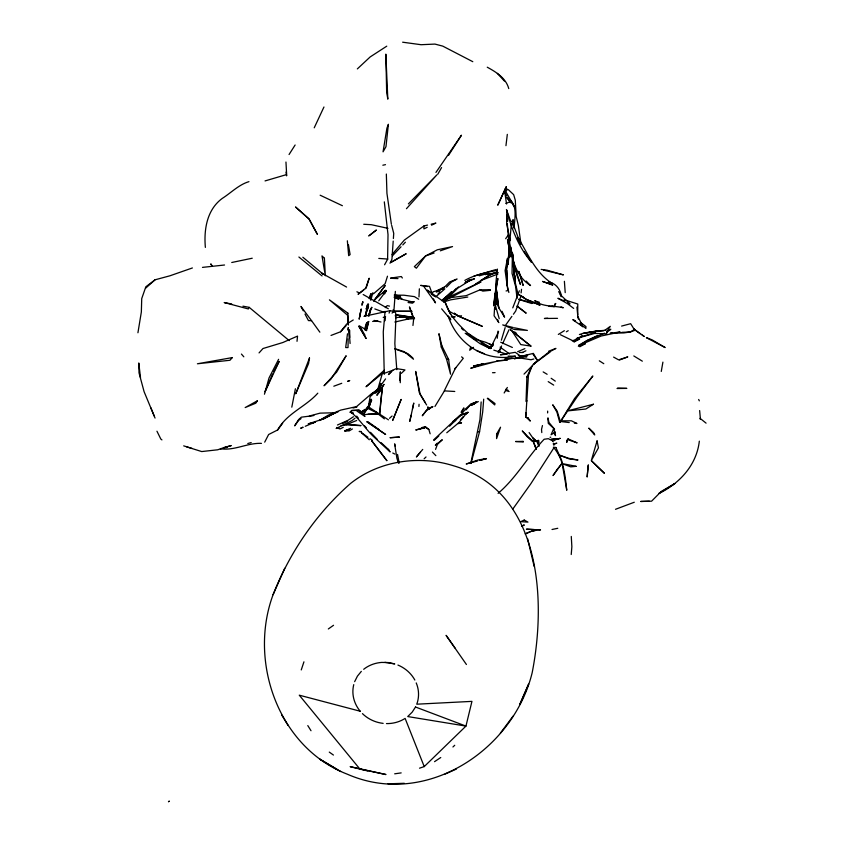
<?xml version="1.0" encoding="UTF-8"?>
<svg xmlns="http://www.w3.org/2000/svg" width="844" height="844" viewBox="0 0 844 844"><rect width="100%" height="100%" fill="white"/><g stroke="black" fill="none" stroke-linecap="round" stroke-linejoin="round"><path stroke-width="1.27" d="M494.647 307.037L494.088 315.793L498.878 322.608M494.658 301.023L494.658 298.618L494.626 301.192M205.366 247.397C203.784 229.579 206.885 209.766 222.183 198.467C230.982 192.896 238.841 184.646 248.948 181.65M400.267 382.712L400.341 371.845L399.898 380.633M507.645 221.328L507.666 218.754M427.528 225.095L423.952 225.949L423.92 228.872L427.191 227.3M348.15 338.792L348.023 347.58L345.681 347.559L347.485 333.77M348.277 330.015L348.308 327.504L347.981 330.015M525.844 412.537L525.759 417.432L528.46 375.316L531.92 366.275L526.888 376.878L526.044 401.501L526.983 400.879M547.619 412.927L547.661 411.112M502.053 311.299L504.585 317.175L498.698 307.701L496.494 298.365L496.694 293.237M384.727 320.825L384.896 317.08M384.737 320.752L384.917 316.817M418.972 296.93L419.362 288.806M509.006 247.503L509.449 249.803L507.518 239.569L509.006 247.503L508.12 264.594L509.333 251.037L506.6 270.164L506.685 282.54M496.673 292.045L495.206 309.347M360.304 315.793L360.504 312.206M385.096 311.331L383.271 331.861L384.263 374.346M508.953 257.589L509.365 251.101M393.789 312.364L395.361 291.412M418.919 406.46L419.067 404.287M481.154 401.944L479.951 419.626L470.762 463.462M393.198 241.099L391.943 259.14L390.54 262.526M393.378 238.525L393.737 233.366L391.669 225.348M511.401 223.66L509.66 242.966L511.791 253.168L510.525 246.838C512.456 261.809 517.119 277.138 530.549 285.557L526.213 281.073M483.696 399.191L482.694 411.946L479.561 431.748L470.973 463.451M571.23 554.508L571.863 546.701L571.282 536.446M566.925 442.224L567.136 439.977L566.63 442.203M297.014 341.314L297.542 336.091L282.835 342.527L262.98 348.53L259.045 352.908M497.306 269.036L495.744 284.481L496.494 298.365M505.82 274.247L507.476 258.37L505.102 270.629L507.888 290.568L506.073 290.969M412.948 325.478L413.644 319.116L409.445 306.931L413.866 318.41M497.253 338.275L498.044 331.059M505.957 145.664L507.318 134.365M512.783 221.888L513.057 219.619L513.648 227.542M521.096 292.9L521.529 289.302M496.842 304.441L497.158 302.046M495.027 293.786L493.613 305.813L497.854 278.499L495.027 293.786L495.291 293.047L495.322 305.317L499.226 318.705M362.371 304.283L362.751 301.762L361.96 305.433M137.931 332.768L141.349 311.974L141.729 298.597L145.843 286.781L155.064 279.797L169.866 275.819L192.4 267.959M661.274 371.434L662.909 362.118M496.103 304.304L496.778 300.506M370.094 400.9L369.208 405.785L371.634 400.341L368.701 404.888L370.4 395.298L378.281 388.63L371.16 395.847M366.117 314.031L368.111 303.703M291.802 407.167L295.4 388.736M365.083 330.025L366.887 322.703M367.963 308.841L368.49 306.256M370.695 401.47L369.936 405.173L363.395 414.372M507.455 213.722L506.706 217.393L507.065 221.096M361.211 309.221L359.164 319.18L361.169 309.104M362.234 304.251L362.751 301.762M411.123 415.28L409.794 421.388L413.771 403.042L412.452 409.161M368.374 305.106L365.304 315.835L367.752 304.716M366.56 330.711L368.248 323.357M264.446 394.222L269.036 377.933L278.604 359.312M368.976 315.888L371.55 307.258M542.449 425.566L541.531 429.374L541.785 432.582M501.357 340.206L505.155 327.599M365.315 329.972L366.612 324.866M368.881 315.92L370.495 309.537L372.077 307.501M604.578 330.521L610.286 326.333L607.311 330.985L606.572 333.844L594.703 333.391L576.389 338.465M699.328 441.159C696.659 464.97 679.673 483.422 658.911 493.476L674.862 483.559L661.285 491.43L651.579 501.188L641.039 501.463M368.037 322.45L366.043 330.025L368.86 321.448M367.499 304.441L366.212 309.178L367.404 305.412M368.86 315.519L370.495 309.537L368.628 315.762M370.78 300.316L372.879 292.699M379.357 387.016L380.349 383.408M369.514 401.786L370.178 399.412M365.304 315.835L368.554 304.452M370.105 299.008L371.508 294.102M382.089 374.388L377.88 388.978L373.871 392.945M470.583 347.211L469.697 350.218L473.473 347.327M364.534 329.466L366.401 323.241M381.351 384.094L379.42 390.266L375.369 393.283M273.097 594.672C248.157 661.717 278.499 747.71 347.433 774.243C425.028 808.204 513.025 750.78 532.163 672.763C546.733 598.67 540.73 491.124 453.544 465.782C418.983 454.863 379.072 460.761 350.471 483.517C316.205 513.585 289.787 552.314 273.097 594.672L284.713 568.265M387.48 276.199L385.128 283.711L373.47 293.817M519.366 290.779L512.762 307.87M369.799 297.879L370.991 294.113M381.361 383.798L379.441 389.791L372.826 393.399M301.255 669.925L303.945 661.823M370.157 401.216L367.836 408.222L371.508 399.275M365.547 288.701L369.176 278.214L366.275 287.698L358.056 294.292L363.669 290.093M369.102 298.533L370.79 293.701M520.759 296.592L515.695 311.046L513.416 314.242M435.567 449.367L437.382 444.461L442.298 439.745L435.325 445.221L437.097 443.258M607.311 330.985L606.847 332.209L610.834 329.244L607.29 330.922M365.579 327.504L367.773 321.733M389.084 313.113L390.065 310.666L393.409 311.383L392.07 313.135M392.65 420.375L401.143 399.402L392.682 420.47M272.623 373.955L265.027 391.743L279.153 361.432L273.73 371.634M354.649 681.667L357.434 676.128L361.327 671.381M553.464 448.523L530.749 483.876L512.962 508.827M501.579 345.945L498.097 352.824M502.634 343.635L508.995 329.772M387.702 448.997L390.139 451.909L375.031 437.962C366.053 430.071 360.156 419.31 350.661 412.051L351.874 410.342L359.08 410.184L364.798 414.773L356.822 410.986L364.967 416.461L362.656 413.803M314.232 127.803L323.959 106.998M490.754 347.739L498.582 331.587M441.306 347.084L441.897 345.892L438.954 333.697L441.306 347.084L446.56 359.175L450.538 374.156L448.649 359.47L441.897 345.892M264.7 442.151L268.624 434.523L277.676 429.944C286.802 413.275 305.56 406.924 317.808 393.177M499.943 350.292L501.114 348.108M384.59 293.902L386.447 290.473L378.745 300.791M379.578 387.196L381.224 384.147M384.579 264.773L387.596 259.319L388.018 234.653L384.315 201.864M289.228 340.628L249.202 307.364L248.326 308.946L224.188 302.542L231.699 303.988M437.793 174.233L441.57 167.576M448.512 155.38L461.457 135.209L435.958 172.398M504.153 392.987L507.339 387.459M364.249 412.959L366.233 409.614M368.216 406.259L369.535 404.033M461.489 412.378L463.978 408.179M412.146 317.998L412.568 317.291L395.657 314.559M490.775 347.918L493.096 344.046M434.945 406.46L443.459 392.492L455.739 367.573L454.99 368.775L463.293 358.299L461.605 356.854M490.195 348.667L492.98 344.194M461.098 412.188L463.725 408.053M289.059 154.526L295.126 144.999M431.843 293.733L433.204 291.76L440.684 289.714L444.387 287.34L442.572 289.228M505.651 238.736L508.404 234.79M505.809 324.877L511.897 316.363M373.734 301.013L385.191 285.525L373.892 300.928M385.55 378.903L375.749 392.407L377.532 390.751L375.654 392.26M277.676 429.944L282.634 423.245M500.397 733.119L513.068 716.134M460.107 416.029L465.54 408.897L471.1 404.023L476.438 401.902L471.416 404.962M383.165 293.279L385.55 290.231L375.221 299.314M331.017 335.437L340.586 331.766L346.673 324.022L353.246 319.981M465.92 409.973L471.1 404.023L478.295 401.575L471.669 405.31M446.761 432.772L459.062 422.485L465.097 414.995M454.663 290.642L456.245 288.701M420.27 452.215L416.387 456.984L422.717 449.419M392.049 254.498L404.339 240.086L423.952 225.949M460.391 419.848L462.902 416.915M406.449 208.7L436.886 174.866L408.38 203.9M340.586 331.766L346.082 325.7M385.328 307.617L387.196 305.623L389.485 306.108M443.691 301.139L445.389 299.325M392.344 255.901L401.048 246.775M402.788 244.95L405.394 242.207M438.047 293.955L439.861 292.066M524.029 374.114L536.172 361.823M446.508 287.182L451.508 282.054L457.131 278.995M454.8 290.674L458.482 286.918M526.888 376.878L528.46 375.316M391.025 372.004L388.43 374.578L392.85 370.242L396.269 368.585L404.993 369.957L401.216 373.417M449.578 426.209L459.969 415.881L468.009 412.315L465.825 414.33M419.531 768.188L424.226 766.584L465.951 726.093L471.944 701.375L416.757 704.191A33.074 30.458 15.6 0 0 416.219 682.901M434.08 440.42L438.848 435.937M424.131 458.798L426.02 456.973M433.605 439.935L459.79 415.343L468.009 412.315L465.434 414.298M452.943 746.972L454.726 745.284M441.866 300.686L451.434 291.686M357.339 68.902L370.178 56.928L386.763 46.167M328.327 628.959L333.538 625.288M443.965 300.358L457.427 287.941L442.551 299.768M443.923 302.152L457.606 288.205L471.564 279.427L467.819 280.546M384.379 370.115L366.053 386.742L384.516 371.624M389.495 418.318L392.08 416.008M145.653 288.163L155.064 279.797M435.62 297.014L444.841 288.88M498.097 493.36C516.317 477.904 527.911 456.425 544.137 439.249L548.326 438.68L552.704 440.916M453.924 421.736L455.749 420.27M369.387 235.592L376.392 230.011L368.596 235.972M355.029 418.202L352.096 420.523L336.134 428.509M361.876 412.8L367.741 408.158L361.422 412.526M440.758 757.522L434.533 761.668M459.083 416.82L452.88 421.567L455.918 419.531M361.517 412.21L365.431 409.256L359.987 412.589M301.055 418.613L298.618 420.407L294.651 425.861L298.618 419.563L301.308 417.179L308.45 416.261L320.055 413.138L335.522 412.727M550.066 352.043L533.218 364.397L548.347 352.486L555.932 348.393L548.674 351.199M443.997 301.466L448.111 298.565M353.436 416.736L347.981 420.312L337.463 425.007M579.016 345.745L587.192 340.47L597.837 335.416M475.573 283.995L489.531 275.144L496.272 272.317M379.061 389.031L371.413 393.789L356.548 406.597L340.818 410.078L328.01 415.301L319.327 420.523L325.162 417.759M428.541 409.266L426.357 410.617L422.285 415.776L427.802 408.654L432.909 406.555L429.132 408.897M558.327 334.435L564.372 330.69M352.412 428.952L349.194 430.904L344.7 430.883L350.577 428.33M566.366 331.797L568.223 330.7M633.222 330.257L630.268 331.987L623.895 332.926L610.244 333.211L612.723 332.905M552.841 441.349L556.787 439.038M578.625 345.312L587.192 340.47L604.536 333.18M390.793 262.357L406.196 253.738L389.886 263.075M579.775 346.789L585.451 343.624L578.34 346.188M522.003 526.223L524.303 524.947L522.025 525.918M488.465 275.26L490.67 274.036M574.015 342.042L579.649 338.961L573.688 341.303M323.547 419.035L333.433 413.729L322.218 419.32L308.208 423.878L313.029 422.654M464.822 280.398C474.771 274.817 486.176 272.401 497.306 270.365M343.255 427.317L340.016 428.984L336.693 427.708M437.129 290.6L444.988 286.696L449.662 281.97L456.203 279.301M431.548 225.19L435.894 223.09L431.115 224.24M342.622 423.498L347.285 421.283M522.447 352.412L525.928 350.777M465.835 282.023L471.564 279.427L465.835 282.002M572.337 340.955L581.748 336.767L577.94 337.79M445.083 774.064L456.372 769.053M578.826 345.491L601.171 336.007L620.15 331.998L615.202 332.599M525.158 533.883L530.855 531.435L536.647 530.169L531.657 531.182L525.601 533.746M332.61 414.151L338.106 411.809M305.243 426.294L315.519 421.916L311.9 423.445M517.646 351.705L524.852 348.646M490.322 289.714L480.057 289.83L466.194 295.664L450.052 297.7M341.746 383.303L333.813 386.204M505.862 203.467L510.114 201.727M356.664 420.481L344.922 425.292L341.124 425.545M464.875 282.656L474.539 278.784L467.502 280.746M349.743 380.538L347.591 381.372L349.437 380.697M497.264 272.211L489.531 275.144L480.742 280.546L497.918 274.047M436.295 292.108L439.956 290.726M615.529 509.291L634.277 502.243M619.538 359.987L627.778 356.896L618.599 359.861L613.609 357.096M383.682 373.554L392.85 370.242M434.143 252.968L425.566 255.954L414.362 266.63L416.377 268.213L425.566 255.954L437.329 249.792L452.542 246.575L440.283 250.837M473.98 276.125L495.882 269.574M579.406 334.541L584.354 332.916L597.436 331.154L586.569 332.916M593.48 332.905L583.352 336.239L581.115 334.857M221.255 448.628L217.678 449.789L201.716 451.561L186.64 446.845M265.048 180.922L285.451 174.919M444.746 301.677L450.538 299.852L467.787 297.046M349.11 429.533L344.7 430.883L346.821 430.461M471.933 404.55L474.244 403.833L471.912 404.498M553.537 444.155L556.808 443.184L553.358 444.155M421.81 427.602L425.344 426.589L428.836 429.448L430.145 433.805M247.777 443.533L251.195 442.551M479.276 275.819L486.661 273.762M458.281 423.656L461.489 422.76L459.062 422.591M533.851 358.985L530.981 359.755L518.828 357.793L504.585 359.259L512.181 358.278M477.588 460.951L466.215 463.989L477.852 460.033L486.45 458.598L480.12 460.286L486.45 458.598M621.606 326.079L630.658 323.695L634.836 330.363L630.268 331.987L621.838 332.357M353.066 407.979L356.843 407.061M519.345 356.738L533.355 353.393L537.47 360.472L533.144 354.385M395.15 315.814L397.471 315.266L410.922 317.777M515.853 358.014L518.227 357.466M521.803 356.643L526.561 355.546M519.313 357.571L514.291 358.732L521.423 357.423M394.865 322.018L408.665 318.905L406.143 319.116M363.986 316.363L390.065 310.666M309.083 416.493L313.905 415.47M231.741 262.495L252.24 258.222M552.029 529.494L557.779 528.291M382.838 165.213L385.486 164.664M383.218 317.344L385.613 316.869M582.951 333.496L595.463 331.112L605.675 330.247M409.403 317.238L412.906 316.584M598.66 331.249L603.566 330.816M593.079 333.348L595.664 332.926M419.668 428.689L424.669 427.866L415.754 429.986L425.249 427.264L428.836 429.448M399.961 317.249L406.069 317.291M395.593 317.766L400.278 317.038L407.641 317.344M372.637 321.458L377.669 320.699M519.904 356.368L527.648 355.197M500.492 354.744L515.273 352.317L522.658 357.624L518.29 355.24M390.624 278.087L401.364 276.537L402.356 278.014M497.833 272.739L485.205 274.564L497.981 272.623M459.305 423.076L461.489 422.76M394.675 773.821L401.174 772.893M461.552 315.783L458.535 316.173L448.818 311.172M515.969 357.793L518.501 357.466M202.486 267.379L224.546 265.005M490.406 290.304L482.81 291.096L480.057 289.83M500.587 354.807L505.693 354.332M547.756 318.241L544.401 318.483L557.525 318.346M414.288 317.523L400.278 317.038L405.014 317.312M351.294 410.69L359.08 410.184L361.116 412.041M406.027 319.201L414.552 318.663M477.641 431.843L479.561 431.748M227.163 447.51L223.417 447.689L231.235 445.579L220.421 448.765C234.664 450.886 247.345 442.762 261.429 443.364M409.329 301.814L414.33 301.614M364.397 414.509L378.217 413.95L368.047 414.13M492.506 372.721L495.08 372.626M550.056 437.266L550.763 437.245M392.755 783.654L388.04 783.802L404.308 783.295M640.649 501.463L649.321 501.209M451.434 316.922L455.148 316.827L451.382 316.331M384.906 662.34L394.77 663.922L388.24 662.551L381.593 662.424A33.085 30.468 16 0 0 363.69 669.292M508.109 356.115L515.484 356.179C485.933 362.582 457.427 344.552 448.111 315.835M411.83 311.341L393.779 311.299M617.017 388.514L626.828 388.398L617.66 388.082M520.621 356.738L527.015 356.706L520.769 356.622M393.758 311.246L411.798 311.236M394.971 295.147L403.875 295.2L414.446 296.634L418.666 299.24M519.292 352.444L522.795 352.518M319.855 332.167L311.552 320.678L308.461 320.604L305 314.073M390.645 278.309L397.967 278.583M361.454 431.527L359.175 431.442L361.264 431.864M413.149 302.679L408.085 302.458L412.779 302.869M488.697 347.992L491.282 348.129M534.136 529.589L526.434 529.177L540.54 529.927L536.7 529.716M363.743 224.272L371.297 224.694L387.955 228.344M548.959 306.361L554.191 306.646L555.774 303.492L554.951 303.808L554.191 306.646L552.029 306.045M346.494 424.87L360.778 425.65M444.588 390.899L454.768 391.468M378.808 258.422L387.786 259.055M367.551 407.473L369.598 407.652L388.462 419.848M347.053 424.205L360.863 425.545M394.675 295.495L400.52 296.096L394.338 294.925M413.729 302.31L395.984 297.742M569.236 422.559L561.545 421.631L561.608 420.85L571.346 420.787L576.927 423.477L574.363 423.171M541.141 269.405L547.102 270.196L563.391 274.88L543.483 270.101M401.828 315.867L412.568 317.291M402.63 42.2L421.072 44.711L434.945 44.088L442.773 46.125L472.798 61.686M446.56 359.175L448.649 359.47M530.929 346.093L510.398 329.719L530.929 346.093L520.79 344.584L512.603 331.935M408.939 302.099L411.408 302.49M352.17 412.505L349.891 412.125L353.045 413.349M427.359 286.57L420.65 285.388L429.48 286.338L432.508 294.567M336.693 427.475L338.898 427.876M367.245 407.198L369.598 407.652M242.956 306.161L249.202 307.364M514.386 327.799L527.394 330.415L514.218 329.445L502.718 324.898L513.226 327.514M374.092 320.414L380.982 322.007M367.488 770.91L350.133 766.647L385.982 774.539L359.85 769L299.272 695.182L360.209 711.228M493.814 350.144L506.97 354.216M476.354 339.499L486.123 342.421L492.98 345.597M505.472 390.434L509.122 391.542M183.686 445.864L192.126 448.47M394.929 348.699L404.339 351.726L413.497 359.227M539.4 302.279L534.653 300.738C543.072 307.216 553.558 305.465 563.264 307.754L561.049 306.942M552.535 284.755L542.534 281.432L552.672 285.177M352.718 413.307L350.661 412.051L352.876 412.843M491.873 345.017L489.414 344.12L492.812 345.766M374.82 308.915L384.569 312.502M394.95 348.92L407.958 353.689L412.885 358.014M513.542 266.715L515.304 282.719L513.542 266.715L514.946 281.368L518.026 294.134L525.527 299.061L540.054 305.212L526.645 299.462L521.254 296.128M646.43 337.642L652.243 339.942L665.146 347.559L646.451 337.706M549.233 282.054C556.017 283.531 560.469 289.587 561.45 296.223M476.512 350.46L484.213 353.668M575.545 321.1L573.245 320.14L583.067 326.776L577.676 316.141L578.362 319.085M548.537 281.864L552.134 283.405C535.539 272.96 527.89 253.759 518.058 237.523L520.737 244.38L511.949 221.022L513.089 225.369M564.72 301.202L557.895 298.259L567.337 303.566L573.698 308.408M485.437 345.143L491.197 347.633M505.735 389.284L508.109 390.308M640.237 333.77L633.549 328.833L634.361 329.181M564.193 299.736L577.771 304.03L577.729 315.382L576.927 307.068M500.682 342.221L512.371 347.464M394.38 295.337L401.849 298.702L394.781 295.189M572.759 319.581L574.891 320.562M356.906 291.792L359.206 292.836M350.661 412.051L352.908 413.106M320.161 195.217L342.39 205.714M560.416 334.72L574.574 341.567M366.602 407.831L376.54 412.684L384.379 418.877M633.802 355.946L642.337 361.169M394.053 297.151L398.505 299.377M392.766 453.017L394.855 454.072M518.026 294.134L523.554 297.183M530.201 300.844L533.513 302.679M363.194 294.535L388.324 308.777M346.567 287.055L321.585 273.087L323.02 274.047L302.859 257.241M365.146 329.181L359.133 325.731L364.956 335.184M481.671 343.613L489.351 348.139L480.394 343.867L465.16 333.232M481.08 342.569L483.253 343.856M340.702 771.532L319.676 759.083L336.914 769.306M543.167 371.909L547.134 374.293M487.252 67.204C496.209 72.099 505.904 78.07 508.763 88.588M548.21 381.625L553.685 385.096M599.324 360.831L603.787 363.69M491.008 348.118L468.42 333.633L474.275 339.056C462.881 328.611 450.263 318.346 445.505 303.038L427.391 290.114L429.132 292.003M568.001 302.637L569.995 303.924L560.321 294.704L558.686 291.623M379.146 429.659L367.857 421.715M642.252 335.131L644.267 336.503M454.42 313.346L458.535 316.173L482.177 326.269L458.535 316.173L454.294 313.251M551.153 378.281L555.289 381.129M367.921 437.213L361.517 432.75L369.292 439.777M370.052 438.701L372.193 440.188M466.996 333.602L471.152 336.513M473.241 337.959L476.354 340.143M633.549 328.833L644.204 336.418M329.276 752.099L333.433 755.053M500.154 347.169L509.512 353.9M487.769 398.21L495.027 403.537L494.711 404.93L487.315 398.421M431.643 294.239L434.66 296.476M580.334 322.303L585.947 326.565L585.884 328.506L584.248 326.944M161.932 439.893L160.803 439.028L156.952 431.221M518.047 306.741L526.192 313.187L516.876 306.098M514.587 331.882L516.612 333.475M706.069 423.139L700.066 418.329L700.436 419.32L699.644 410.564M298.892 257.019L322.049 275.925M377.236 439.323L370.505 432.328M380.95 442.551L389.01 449.947M510.43 202.644L506.949 197.57C518.543 204.269 514.481 217.752 514.154 228.344M507.128 190.005L505.398 188.402L508.468 189.784L513.648 194.647L515.283 200.165L516.18 216.507L518.385 225.622L520.727 242.249M588.985 428.203L593.659 432.645L594.735 434.934L588.859 428.298M579.754 323.611L583.067 326.776M461.51 328.348L463.345 330.099M532.522 437.519L535.961 440.842L532.775 437.878L529.114 432.582M498.741 350.629L500.481 352.338M432.413 452.057L435.852 455.654M364.576 425.914L366.296 427.76M497.359 73.386L504.438 81.066M393.019 309.98L395.678 312.881L395.963 316.099L394.844 343.55L396.796 369.661M241.426 354.069L243.821 356.812M441.644 308.83L450.812 319.739M506.949 197.57L511.506 203.098M513.015 204.944L514.534 206.791L505.978 191.957L506.263 189.351L504.923 193.002L506.548 204.005M356.727 416.124L358.299 418.075M430.546 292.435L432.149 294.44M449.008 316.848L450.443 318.779M311.552 320.678L300.97 306.456L303.27 310.814M455.011 648.013L446.096 635.342L466.416 664.492M524.113 251.501L531.498 262.252C518.596 247.303 511.358 228.45 506.442 209.544L510.546 220.811M366.053 338.455L358.9 326.375L366.074 338.275M424.163 286.949L435.504 302.891L433.468 298.85M307.796 725.587L311.014 730.735M361.211 329.097L362.593 331.333M426.631 404.993L420.143 394.401L415.67 371.434L419.32 392.65L425.26 402.599M427.919 407.114L429.216 409.234L427.897 407.03M281.685 714.984L288.099 725.471M505.028 193.076L506.917 196.219M508.172 198.319L510.061 201.463M536.088 449.198L533.091 441.074L536.404 449.05M538.725 444.936L537.006 441.433L539.073 446.265M698.663 399.476L699.328 400.858M517.53 238.071L519.06 241.458M445.505 303.038L450.654 314.464M560.321 294.704L561.176 296.74M155.043 418.065L144.092 391.669L139.017 372.826L138.775 362.973L140.515 377.679M150.844 407.768L154.178 415.902M424.226 766.584L405.12 718.413A33.053 30.553 15.6 0 1 386.478 723.593M554.255 432.086L555.521 435.652L554.308 432.012M497.675 319.76L498.435 322.039M514.207 274.057L515.378 277.665M398.442 463.134L396.87 458.144L394.623 443.838L395.277 446.191M553.316 443.111L553.928 445.294M397.556 454.452L399.212 463.103M510.082 240.329L506.643 223.628L507.128 210.968M376.35 411.925L376.54 412.684M507.223 285.546L506.6 270.164L507.223 285.546L508.869 292.467M527.584 538.62L534.178 566.461M285.958 162.037L286.707 175.647M348.403 244.591L350.123 254.582L348.677 255.679L347.348 240.804M391.373 224.198L386.932 193.329L386.341 174.033M286.053 172.102L286.517 175.7M517.066 298.322L515.589 286.369L512.044 273.382L512.297 259.33L511.316 249.518M512.445 253.094L513.679 263.17L516.676 274.532L520.453 284.491L513.679 263.17L512.656 254.234M507.307 223.565L510.008 256.966L509.597 246.67M512.424 253L513.901 271.198M350.091 343.508L349.057 329.677L349.194 337.927M564.393 281.316L565.206 292.615M509.196 236.383L509.343 240.234M349.69 330.352L349.722 337.463M383.144 723.371A33.053 30.553 15.6 0 1 362.445 713.623M360.219 711.218A33.053 30.553 15.6 0 1 353.752 684.632M397.935 665.061A33.085 30.468 16 0 1 414.847 680.042M496.62 434.069L496.588 438.606L500.545 427.201L496.62 434.069M380.95 398.706L379.663 413.929L382.353 388.177L380.95 398.706M588.279 465.076L587.139 476.797L588.279 465.076M388.377 124.395L385.982 146.666L383.049 151.836L386.921 128.13L388.377 124.395M309.505 357.951L308.545 363.627L295.716 393.842L309.505 357.951M604.367 473.262L591.602 460.919L604.367 473.262M169.254 801.241L168.505 801.642L169.254 801.241M597.077 440.906L591.306 460.581L598.438 447.858L597.077 440.906M523.702 695.382L519.883 704.265L528.618 684.146L523.702 695.382M553.39 429.459L551.058 434.755L555.341 432.223L553.39 429.459M506.294 186.682L497.844 205.008L506.294 186.682M383.936 384.421L380.18 391.247L376.846 395.287L383.936 384.421M415.512 707.019L412.188 712.136L407.715 716.556L465.951 726.093L415.512 707.019M346.019 355.957L336.714 371.993L324.043 385.761L330.869 379.23L346.019 355.957M574.553 398.579L560.078 422.19L577.233 396.68L592.847 376.013L574.553 398.579M257.388 400.784L255.764 403.21L245.182 407.557L257.388 400.784M557.262 469.359L553.031 475.541L561.545 463.957L557.262 469.359M557.589 439.196L560.036 438.342L557.589 439.196M568.054 438.88L567.463 439.576L577.138 442.868L568.054 438.88M232.311 357.592L229.948 360.272L197.422 363.775L232.311 357.592M450.918 296.065L448.449 298.702L481.017 281.864L450.918 296.065M593.469 404.244L585.831 409.013L567.189 410.933L593.469 404.244M532.944 302.785L531.699 303.513L518.575 299.325L532.944 302.785M524.24 520.062L520.759 521.655L527.943 522.109L524.24 520.062M302.88 427.296L300.675 428.235L302.964 427.264M483 363.838L470.752 368.237L496.536 361.369L473.495 366.022L483 363.838M560.479 422.032L559.709 422.295L556.903 412.051L552.725 404.782L557.188 411.133L560.479 422.032M538.609 440.399L532.954 441.539L532.047 440.325L536.584 440.958L539.021 442.731L538.609 440.399M557.715 438.627L550.932 439.407L557.715 438.627M576.104 466.331L570.744 466.848L561.65 463.472L576.104 466.331M507.033 360.145L497.032 360.863L507.033 360.145M399.286 437.087L390.213 437.709L399.286 437.087M523.048 441.38L515.578 441.517L523.417 441.982L523.048 441.38M528.07 417.885L526.772 417.875L530.317 421.082L528.07 417.885M577.792 459.969L569.13 458.893L558.812 454.948L568.793 458.345L577.792 459.969M555.901 447.51L553.369 447.193C563.771 459.147 565.079 475.183 566.757 490.248L561.629 460.286L555.901 447.51M295.664 207.096L309.041 218.965L317.323 234.21L309.041 218.965L295.664 207.096M385.56 434.417L366.971 421.821L385.56 434.417M347.907 313.166L329.434 299.852L347.538 315.181L348.372 325.014L347.907 313.166M532.437 441.19L527.046 436.58L522.267 430.915L532.437 441.19M554.54 429.174L548.273 423.35L547.925 417.864L548.916 422.433L554.54 429.174M324.402 258.253L321.986 255.901L325.341 275.745L324.402 258.253M386.837 460.624L371.761 440.821L386.837 460.624M212.139 265.934L210.757 263.887L212.192 266.029M520.495 275.682L518.733 271.314L523.122 285.451L520.495 275.682M387.807 98.917L386.668 92.555L385.835 54.132L387.807 98.917M498.698 307.701L495.744 284.481L498.698 307.701"/></g></svg>
